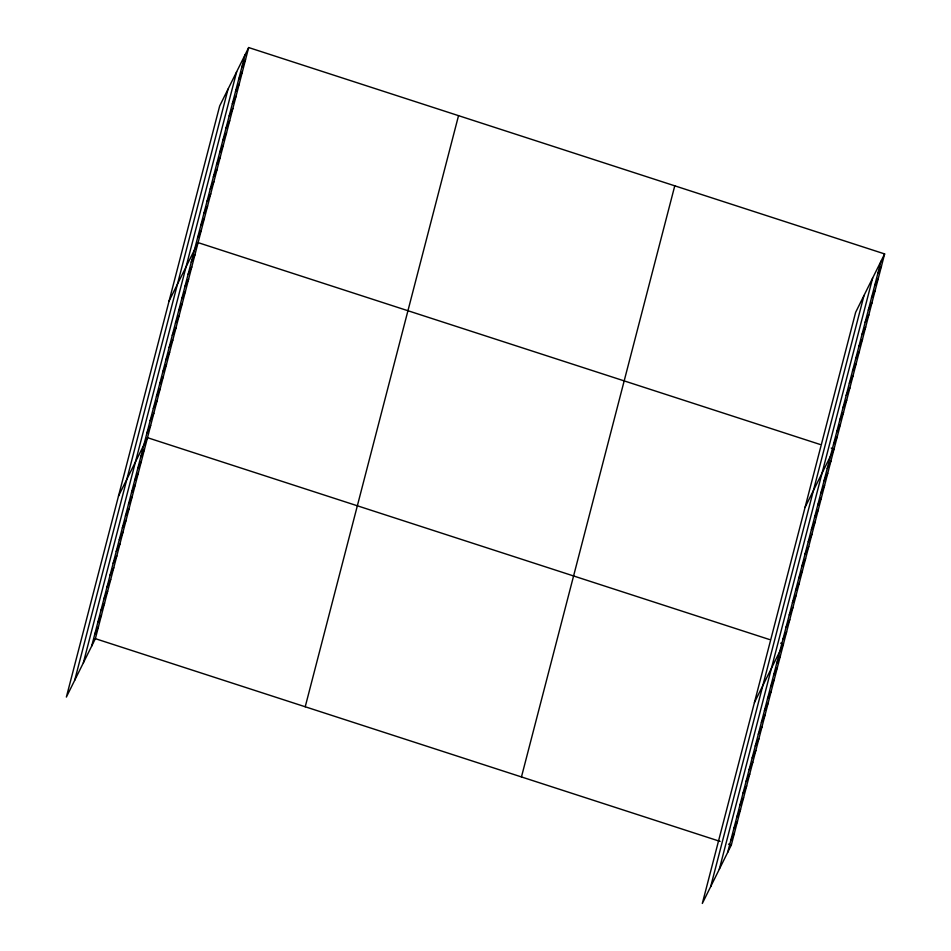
<?xml version="1.0" encoding="UTF-8"?>
<svg xmlns="http://www.w3.org/2000/svg" width="951" height="951" viewBox="0 0 951 951"><rect width="100%" height="100%" fill="white"/><g stroke="black" fill="none" stroke-linecap="round" stroke-linejoin="round"><path stroke-width="1.43" d="M74.725 680.227L228.038 89.109M83.343 662.871L236.656 71.753M91.712 646.026L245.013 54.908M248.675 47.55L219.681 105.953L66.368 697.071L95.362 638.668L248.675 47.55L884.632 253.929L731.319 845.047L702.325 903.45L855.638 312.332L884.632 253.929M305.223 706.771L458.537 115.653M521.457 776.943L674.77 185.825M710.694 886.605L864.007 295.488M719.313 869.25L872.626 278.132M727.67 852.405L880.983 261.287M241.851 67.093L245.513 59.747M238.689 79.29L242.35 71.931M235.527 91.486L239.188 84.128M232.365 103.671L236.026 96.313M229.203 115.867L232.864 108.509M226.041 128.052L229.702 120.706M222.879 140.249L226.54 132.89M219.717 152.445L223.378 145.087M216.555 164.63L220.216 157.272M213.393 176.827L217.054 169.468M210.23 189.011L213.892 181.665M207.068 201.208L210.73 193.849M203.906 213.404L207.568 206.046M200.744 225.589L204.406 218.231M197.582 237.786L201.243 230.427M169.088 301.027L198.081 242.624L820.047 444.45M191.258 262.167L194.919 254.809M188.096 274.363L191.757 267.005M184.934 286.548L188.595 279.19M181.772 298.745L185.433 291.386M178.61 310.929L182.271 303.583M175.448 323.126L179.109 315.768M172.286 335.323L175.947 327.964M169.123 347.507L172.785 340.149M165.961 359.704L169.623 352.345M162.799 371.889L166.461 364.542M159.637 384.085L163.299 376.727M156.475 396.282L160.137 388.923M153.313 408.466L156.974 401.108M150.151 420.663L153.812 413.305M146.989 432.848L150.65 425.501M118.495 496.089L147.488 437.686L769.454 639.524M140.772 456.86L144.421 449.514M137.705 468.688L141.354 461.33M134.638 480.517L138.287 473.158M131.571 492.333L135.22 484.974M128.504 504.161L132.153 496.802M125.437 515.977L129.086 508.619M122.37 527.805L126.019 520.447M119.303 539.621L122.952 532.263M116.236 551.449L119.885 544.091M113.169 563.265L116.818 555.907M110.102 575.093L113.751 567.735M107.035 586.91L110.685 579.551M103.968 598.738L107.618 591.379M100.901 610.554L104.551 603.207M97.834 622.382L101.495 615.024M94.767 634.198L98.428 626.852M877.821 273.472L881.47 266.114M874.658 285.669L878.308 278.31M871.496 297.853L875.146 290.507M868.334 310.05L871.984 302.691M865.172 322.246L868.822 314.888M862.01 334.431L865.66 327.073M858.848 346.628L862.498 339.269M855.686 358.812L859.335 351.466M852.524 371.009L856.173 363.651M849.362 383.205L853.011 375.847M846.2 395.39L849.849 388.032M843.038 407.587L846.687 400.228M839.876 419.771L843.525 412.425M836.714 431.968L840.363 424.61M833.552 444.165L837.201 436.806M805.045 507.406L834.039 448.991L831.245 448.087M827.227 468.546L830.877 461.187M824.065 480.73L827.715 473.384M820.903 492.927L824.553 485.569M817.741 505.124L821.391 497.765M814.579 517.308L818.229 509.95M811.417 529.505L815.066 522.147M808.255 541.69L811.904 534.343M805.093 553.886L808.742 546.528M801.931 566.083L805.58 558.724M798.769 578.267L802.418 570.909M795.607 590.464L799.256 583.106M792.445 602.649L796.094 595.302M789.282 614.845L792.932 607.487M786.12 627.042L789.77 619.683M782.958 639.227L786.608 631.868M754.452 702.468L783.446 644.065L780.652 643.161M776.729 663.239L780.379 655.881M773.662 675.067L777.312 667.709M770.595 686.884L774.245 679.537M767.528 698.712L771.19 691.353M764.461 710.528L768.123 703.181M761.406 722.356L765.056 714.997M758.339 734.172L761.989 726.826M755.272 746L758.922 738.642M752.205 757.816L755.855 750.47M749.138 769.644L752.788 762.286M746.071 781.46L749.721 774.114M743.004 793.289L746.654 785.93M739.937 805.105L743.587 797.758M736.87 816.933L740.52 809.574M733.803 828.761L737.453 821.402M730.737 840.577L734.386 833.219M95.362 638.668L720.133 841.409M728.525 844.131L731.319 845.047"/></g></svg>
